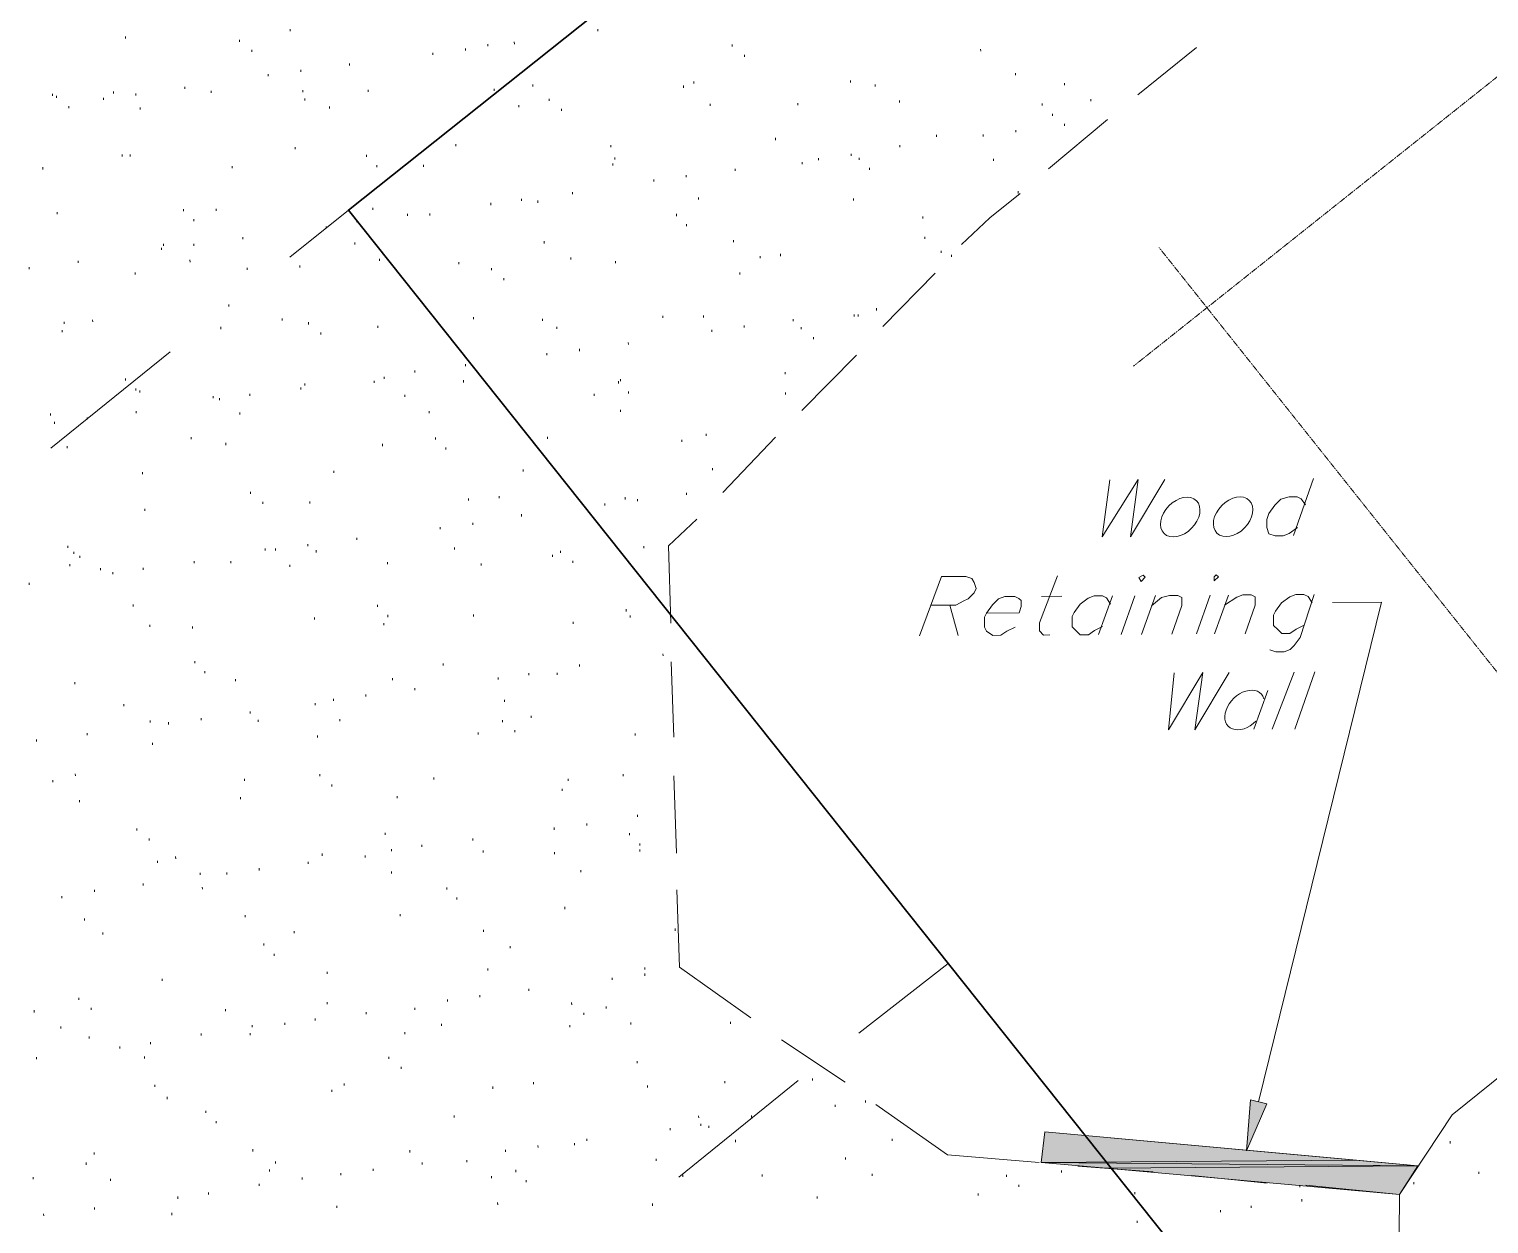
# Model space of a CAD drawing. Header units: inches. Extents: x -5728 to 15181, y 9834 to 15140.
# Drawn here: x 2686 to 3259, y 11290 to 11759 of the extents above; entities that cross this region are included whole.
import ezdxf

# ---------------------------------------------------------------- set-up
doc = ezdxf.new("R2010")
doc.units = ezdxf.units.IN
doc.header["$MEASUREMENT"] = 0
doc.linetypes.add('IMPORT-DASHEDX2 _4_', pattern=[0.1125, 0.075, -0.0375])
for name, color, linetype, lineweight in [('Building Setbacks', 1, 'IMPORT-DASHEDX2 _4_', 9), ('PDF_Geometry', 1, 'Continuous', 9), ('PDF_Solid Fills', 1, 'Continuous', 9), ('site plan converted for PDF_dwg', 1, 'Continuous', 9)]:
    doc.layers.add(name, color=color, linetype=linetype, lineweight=lineweight)

# ---------------------------------------------------------------- blocks, each defined once
blk = doc.blocks.new('site plan converted for PDF_dwg-1480341-SITE PLAN')
at = {"layer": 'PDF_Solid Fills', "lineweight": 15}
for points in [[(1029.72, 1461.8), (1031.32, 1481.8), (1037.72, 1480.2)], [(948.92, 1457.8), (1072.92, 1457.8), (950.52, 1469.8)], [(974.52, 1455.4), (1096.92, 1455.4), (948.92, 1457.8), (962.59, 1456.52)], [(1096.92, 1455.4), (948.92, 1457.8), (1072.92, 1457.8)], [(1089.72, 1444.2), (974.52, 1455.4), (1096.92, 1455.4)]]:
    blk.add_hatch(color=155, dxfattribs=at).paths.add_polyline_path(points, flags=0)
at = {"layer": 'Building Setbacks', "color": 147}
for p, q in [((987.35, 1770.42), (4303.47, 4372.18)), ((997.73, 1816.9), (2118.99, 388.93))]:
    blk.add_line(p, q, dxfattribs=at)
at = {"layer": 'PDF_Geometry', "color": 155, "lineweight": 15}
for p, q in [((656.92, 1905), (656.92, 1904.2)), ((777.72, 1904.2), (777.72, 1903.4)), ((592.12, 1902.6), (592.12, 1901.8)), ((636.92, 1901), (636.92, 1900.2)), ((734.52, 1898.6), (734.52, 1897.8)), ((744.92, 1899.4), (744.92, 1898.6)), ((641.72, 1897), (641.72, 1896.2)), ((712.92, 1895.4), (712.92, 1894.6)), ((725.72, 1897), (725.72, 1896.2)), ((830.52, 1897.8), (830.52, 1897)), ((835.32, 1893.8), (835.32, 1893)), ((928.12, 1895.4), (928.12, 1894.6)), ((1012.92, 1895.4), (989.72, 1877)), ((648.12, 1887.4), (648.12, 1886.6)), ((660.92, 1889), (660.92, 1888.2)), ((680.12, 1891.4), (680.12, 1890.6)), ((615.32, 1882.6), (615.32, 1881.8)), ((752.12, 1882.6), (752.12, 1881.8)), ((811.32, 1881.8), (811.32, 1881)), ((815.32, 1883.4), (815.32, 1882.6)), ((876.92, 1883.4), (876.92, 1882.6)), ((886.52, 1881.8), (886.52, 1881)), ((941.72, 1885.8), (941.72, 1885)), ((960.92, 1881.8), (960.92, 1881)), ((563.32, 1880.2), (563.32, 1879.4)), ((564.92, 1879.4), (564.92, 1878.6)), ((569.72, 1875.4), (569.72, 1874.6)), ((583.32, 1878.6), (583.32, 1877.8)), ((587.32, 1881), (587.32, 1880.2)), ((596.12, 1880.2), (596.12, 1879.4)), ((625.72, 1881), (625.72, 1880.2)), ((661.72, 1881), (661.72, 1880.2)), ((662.52, 1877.8), (662.52, 1877)), ((687.32, 1881), (687.32, 1880.2)), ((736.92, 1881), (736.92, 1880.2)), ((758.52, 1877), (758.52, 1876.2)), ((896.12, 1875.4), (896.12, 1874.6)), ((971.32, 1875.4), (971.32, 1874.6)), ((597.72, 1874.6), (597.72, 1873.8)), ((672.12, 1874.6), (672.12, 1873.8)), ((746.52, 1874.6), (746.52, 1873.8)), ((763.32, 1873), (763.32, 1872.2)), ((821.72, 1874.6), (821.72, 1873.8)), ((856.12, 1874.6), (856.12, 1873.8)), ((952.12, 1873.8), (952.12, 1873)), ((956.12, 1869.8), (956.12, 1869)), ((977.72, 1867.4), (954.52, 1848.2)), ((960.92, 1865.8), (960.92, 1865)), ((658.52, 1858.6), (658.52, 1857.8)), ((721.72, 1859.4), (721.72, 1858.6)), ((782.52, 1858.6), (782.52, 1857.8)), ((847.32, 1861), (847.32, 1860.2)), ((910.52, 1861.8), (910.52, 1861)), ((928.92, 1861.8), (928.92, 1861)), ((941.72, 1863.4), (941.72, 1862.6)), ((590.52, 1856.2), (590.52, 1855.4)), ((593.72, 1856.2), (593.72, 1855.4)), ((686.52, 1855.4), (686.52, 1854.6)), ((784.12, 1853.8), (784.12, 1853)), ((864.12, 1853), (864.12, 1852.2)), ((876.92, 1854.6), (876.92, 1853.8)), ((880.12, 1853), (880.12, 1852.2)), ((896.12, 1857.8), (896.12, 1857)), ((559.32, 1851.4), (559.32, 1850.6)), ((633.72, 1851.4), (633.72, 1850.6)), ((690.52, 1851.4), (690.52, 1850.6)), ((708.92, 1851.4), (708.92, 1850.6)), ((783.32, 1851.4), (783.32, 1850.6)), ((831.32, 1849), (831.32, 1848.2)), ((857.72, 1851.4), (857.72, 1850.6)), ((884.12, 1849), (884.12, 1848.2)), ((932.92, 1852.2), (932.92, 1851.4)), ((799.32, 1845), (799.32, 1844.2)), ((812.12, 1846.6), (812.12, 1845.8)), ((735.32, 1836.2), (735.32, 1835.4)), ((747.32, 1837.8), (747.32, 1837)), ((753.72, 1837), (753.72, 1836.2)), ((767.32, 1840.2), (767.32, 1839.4)), ((816.92, 1837.8), (816.92, 1837)), ((877.72, 1837), (877.72, 1836.2)), ((942.52, 1839.4), (942.52, 1838.6)), ((564.92, 1833.8), (564.92, 1833)), ((614.52, 1834.6), (614.52, 1833.8)), ((618.52, 1830.6), (618.52, 1829.8)), ((627.32, 1834.6), (627.32, 1833.8)), ((656.12, 1815.4), (679.32, 1833.8)), ((682.52, 1829.8), (682.52, 1829)), ((688.92, 1834.6), (688.92, 1833.8)), ((702.52, 1832.2), (702.52, 1831.4)), ((711.32, 1832.2), (711.32, 1831.4)), ((808.12, 1831.4), (808.12, 1830.6)), ((904.92, 1829.8), (904.92, 1829)), ((670.52, 1827.4), (670.52, 1826.6)), ((812.12, 1827.4), (812.12, 1826.6)), ((605.72, 1819.4), (605.72, 1818.6)), ((606.52, 1821), (606.52, 1820.2)), ((618.52, 1821), (618.52, 1820.2)), ((637.72, 1823.4), (637.72, 1822.6)), ((681.72, 1821), (681.72, 1820.2)), ((756.12, 1821), (756.12, 1820.2)), ((830.52, 1821), (830.52, 1820.2)), ((905.72, 1821.8), (905.72, 1821)), ((572.92, 1814.6), (572.92, 1813.8)), ((616.92, 1814.6), (616.92, 1813.8)), ((691.32, 1814.6), (691.32, 1813.8)), ((722.52, 1813), (722.52, 1812.2)), ((766.52, 1814.6), (766.52, 1813.8)), ((784.12, 1813), (784.12, 1812.2)), ((840.92, 1814.6), (840.92, 1813.8)), ((848.92, 1815.4), (848.92, 1814.6)), ((912.12, 1816.2), (912.12, 1815.4)), ((916.12, 1814.6), (916.12, 1813.8)), ((553.72, 1812.2), (553.72, 1811.4)), ((595.32, 1809.8), (595.32, 1809)), ((639.32, 1811.4), (639.32, 1810.6)), ((660.12, 1812.2), (660.12, 1811.4)), ((735.32, 1810.6), (735.32, 1809.8)), ((740.12, 1806.6), (740.12, 1805.8)), ((832.92, 1808.2), (832.92, 1807.4)), ((909.72, 1807.4), (888.92, 1786.6)), ((632.12, 1797), (632.12, 1796.2)), ((567.32, 1790.6), (567.32, 1789.8)), ((578.52, 1791.4), (578.52, 1790.6)), ((652.92, 1791.4), (652.92, 1790.6)), ((663.32, 1789.8), (663.32, 1789)), ((728.12, 1791.4), (728.12, 1790.6)), ((755.32, 1790.6), (755.32, 1789.8)), ((802.52, 1791.4), (802.52, 1790.6)), ((818.52, 1791.4), (818.52, 1790.6)), ((853.72, 1789.8), (853.72, 1789)), ((877.72, 1791.4), (877.72, 1790.6)), ((879.32, 1791.4), (879.32, 1790.6)), ((886.52, 1793.8), (886.52, 1793)), ((566.52, 1787.4), (566.52, 1786.6)), ((628.92, 1788.2), (628.92, 1787.4)), ((668.12, 1785.8), (668.12, 1785)), ((690.52, 1788.2), (690.52, 1787.4)), ((760.92, 1787.4), (760.92, 1786.6)), ((821.72, 1785.8), (821.72, 1785)), ((834.52, 1787.4), (834.52, 1786.6)), ((856.92, 1786.6), (856.92, 1785.8)), ((561.72, 1741), (608.92, 1778.6)), ((769.72, 1778.6), (769.72, 1777.8)), ((788.92, 1781), (788.92, 1780.2)), ((861.72, 1782.6), (861.72, 1781.8)), ((724.92, 1773), (724.92, 1772.2)), ((756.92, 1777), (756.92, 1776.2)), ((878.52, 1775.4), (856.92, 1753.8)), ((591.32, 1768.2), (591.32, 1767.4)), ((688.92, 1766.6), (688.92, 1765.8)), ((692.92, 1768.2), (692.92, 1767.4)), ((704.92, 1770.6), (704.92, 1769.8)), ((724.12, 1766.6), (724.12, 1765.8)), ((785.72, 1766.6), (785.72, 1765.8)), ((850.52, 1769), (850.52, 1768.2)), ((595.32, 1764.2), (595.32, 1763.4)), ((596.92, 1763.4), (596.92, 1762.6)), ((625.72, 1761), (625.72, 1760.2)), ((640.12, 1761.8), (640.12, 1761)), ((660.12, 1764.2), (660.12, 1763.4)), ((661.72, 1765.8), (661.72, 1765)), ((700.92, 1761), (700.92, 1760.2)), ((775.32, 1761), (775.32, 1760.2)), ((784.92, 1765.8), (784.92, 1765)), ((788.92, 1761.8), (788.92, 1761)), ((850.52, 1761), (850.52, 1760.2)), ((595.32, 1755.4), (595.32, 1754.6)), ((628.12, 1760.2), (628.12, 1759.4)), ((561.72, 1754.6), (561.72, 1753.8)), ((563.32, 1751.4), (563.32, 1750.6)), ((576.12, 1753), (576.12, 1752.2)), ((636.12, 1754.6), (636.12, 1753.8)), ((710.52, 1754.6), (710.52, 1753.8)), ((785.72, 1754.6), (785.72, 1753.8)), ((616.92, 1745), (616.92, 1744.2)), ((712.92, 1744.2), (712.92, 1743.4)), ((756.92, 1744.2), (756.92, 1743.4)), ((819.32, 1745), (819.32, 1744.2)), ((846.52, 1743.4), (825.72, 1721.8)), ((568.12, 1741.8), (568.12, 1741)), ((630.52, 1742.6), (630.52, 1741.8)), ((692.12, 1741.8), (692.12, 1741)), ((716.92, 1740.2), (716.92, 1739.4)), ((809.72, 1742.6), (809.72, 1741.8)), ((597.72, 1731.4), (597.72, 1730.6)), ((672.92, 1731.4), (672.92, 1730.6)), ((747.32, 1731.4), (747.32, 1730.6)), ((821.72, 1731.4), (821.72, 1730.6)), ((640.12, 1723.4), (640.12, 1722.6)), ((737.72, 1721), (737.72, 1720.2)), ((811.32, 1721.8), (811.32, 1721)), ((1057.72, 1725.8), (1049.72, 1703.4)), ((598.52, 1717), (598.52, 1716.2)), ((644.92, 1719.4), (644.92, 1718.6)), ((663.32, 1719.4), (663.32, 1718.6)), ((725.72, 1720.2), (725.72, 1719.4)), ((779.32, 1717.8), (779.32, 1717)), ((787.32, 1720.2), (787.32, 1719.4)), ((792.12, 1719.4), (792.12, 1718.6)), ((714.52, 1709), (714.52, 1708.2)), ((727.32, 1710.6), (727.32, 1709.8)), ((746.52, 1713.8), (746.52, 1713)), ((681.72, 1705), (681.72, 1704.2)), ((568.12, 1702.6), (568.12, 1701.8)), ((570.52, 1700.2), (570.52, 1699.4)), ((572.92, 1698.6), (572.92, 1697.8)), ((645.72, 1701), (645.72, 1700.2)), ((649.72, 1701), (649.72, 1700.2)), ((662.52, 1702.6), (662.52, 1701.8)), ((665.72, 1700.2), (665.72, 1699.4)), ((720.12, 1701), (720.12, 1700.2)), ((758.52, 1697.8), (758.52, 1697)), ((761.72, 1699.4), (761.72, 1698.6)), ((794.52, 1701), (794.52, 1700.2)), ((568.92, 1695.4), (568.92, 1694.6)), ((580.92, 1693.8), (580.92, 1693)), ((585.72, 1692.2), (585.72, 1691.4)), ((597.72, 1693.8), (597.72, 1693)), ((617.72, 1696.2), (617.72, 1695.4)), ((632.12, 1696.2), (632.12, 1695.4)), ((655.32, 1694.6), (655.32, 1693.8)), ((693.72, 1695.4), (693.72, 1694.6)), ((730.52, 1694.6), (730.52, 1693.8)), ((766.52, 1695.4), (766.52, 1694.6)), ((552.92, 1688.2), (552.92, 1687.4)), ((593.72, 1679.4), (593.72, 1678.6)), ((689.72, 1678.6), (689.72, 1677.8)), ((693.72, 1674.6), (693.72, 1673.8)), ((727.32, 1674.6), (727.32, 1673.8)), ((787.32, 1676.2), (787.32, 1675.4)), ((914.52, 1677), (917.72, 1665)), ((950.52, 1680.2), (958.52, 1680.2)), ((978.52, 1680.2), (972.92, 1665)), ((987.32, 1680.2), (981.72, 1665)), ((989.72, 1665), (995.32, 1680.2)), ((1016.92, 1680.2), (1011.32, 1665)), ((1018.52, 1665), (1024.12, 1680.2)), ((600.12, 1671.4), (600.12, 1670.6)), ((616.92, 1670.6), (616.92, 1669.8)), ((664.92, 1673.8), (664.92, 1673)), ((692.12, 1671.4), (692.12, 1670.6)), ((766.52, 1671.4), (766.52, 1670.6)), ((788.92, 1673.8), (788.92, 1673)), ((801.72, 1658.6), (801.72, 1657.8)), ((617.72, 1657), (617.72, 1656.2)), ((621.72, 1653), (621.72, 1652.2)), ((715.32, 1655.4), (715.32, 1654.6)), ((768.92, 1654.6), (768.92, 1653.8)), ((804.92, 1655.4), (805.72, 1625.8)), ((570.52, 1649), (570.52, 1648.2)), ((633.72, 1649.8), (633.72, 1649)), ((695.32, 1649.8), (695.32, 1649)), ((736.92, 1649.8), (736.92, 1649)), ((748.92, 1651.4), (748.92, 1650.6)), ((760.12, 1651.4), (760.12, 1650.6)), ((1040.92, 1627.4), (1049.72, 1649.8)), ((1049.72, 1627.4), (1057.72, 1649.8)), ((589.72, 1640.2), (589.72, 1639.4)), ((664.92, 1640.2), (664.92, 1639.4)), ((672.12, 1641.8), (672.12, 1641)), ((684.92, 1643.4), (684.92, 1642.6)), ((704.12, 1645.8), (704.12, 1645)), ((739.32, 1641), (739.32, 1640.2)), ((1039.32, 1642.6), (1033.72, 1627.4)), ((620.12, 1634.6), (620.12, 1633.8)), ((639.32, 1637), (639.32, 1636.2)), ((749.72, 1634.6), (749.72, 1633.8)), ((575.32, 1629), (575.32, 1628.2)), ((600.12, 1633.8), (600.12, 1633)), ((607.32, 1633), (607.32, 1632.2)), ((642.52, 1633.8), (642.52, 1633)), ((674.52, 1633.8), (674.52, 1633)), ((738.52, 1633), (738.52, 1632.2)), ((743.32, 1629), (743.32, 1628.2)), ((555.32, 1626.6), (555.32, 1625.8)), ((600.92, 1625), (600.92, 1624.2)), ((665.72, 1627.4), (665.72, 1626.6)), ((728.92, 1628.2), (728.92, 1627.4)), ((790.52, 1627.4), (790.52, 1626.6)), ((570.52, 1613), (570.52, 1612.2)), ((666.52, 1612.2), (666.52, 1611.4)), ((561.72, 1610.6), (561.72, 1609.8)), ((636.92, 1610.6), (636.92, 1609.8)), ((671.32, 1608.2), (671.32, 1607.4)), ((711.32, 1610.6), (711.32, 1609.8)), ((761.72, 1605.8), (761.72, 1605)), ((764.12, 1609.8), (764.12, 1609)), ((785.72, 1611.4), (785.72, 1610.6)), ((805.72, 1610.6), (806.52, 1580.2)), ((572.12, 1602.6), (572.12, 1601.8)), ((635.32, 1603.4), (635.32, 1602.6)), ((696.92, 1603.4), (696.92, 1602.6)), ((791.32, 1595.4), (791.32, 1594.6)), ((594.52, 1591.4), (594.52, 1590.6)), ((692.12, 1589), (692.12, 1588.2)), ((758.52, 1590.6), (758.52, 1589.8)), ((771.32, 1592.2), (771.32, 1591.4)), ((599.32, 1587.4), (599.32, 1586.6)), ((706.52, 1584.2), (706.52, 1583.4)), ((726.52, 1586.6), (726.52, 1585.8)), ((788.12, 1588.2), (788.12, 1587.4)), ((792.12, 1584.2), (792.12, 1583.4)), ((602.52, 1578.6), (602.52, 1577.8)), ((609.72, 1580.2), (609.72, 1579.4)), ((661.72, 1577.8), (661.72, 1577)), ((667.32, 1581), (667.32, 1580.2)), ((684.12, 1580.2), (684.12, 1579.4)), ((694.52, 1582.6), (694.52, 1581.8)), ((730.52, 1581.8), (730.52, 1581)), ((758.52, 1581), (758.52, 1580.2)), ((792.12, 1581.8), (792.12, 1581)), ((619.32, 1573.8), (619.32, 1573)), ((629.72, 1573.8), (629.72, 1573)), ((642.52, 1575.4), (642.52, 1574.6)), ((694.52, 1573.8), (694.52, 1573)), ((768.92, 1573.8), (768.92, 1573)), ((577.72, 1567.4), (577.72, 1566.6)), ((596.92, 1569.8), (596.92, 1569)), ((620.12, 1568.2), (620.12, 1567.4)), ((716.12, 1567.4), (716.12, 1566.6)), ((564.92, 1565), (564.92, 1564.2)), ((720.12, 1563.4), (720.12, 1562.6)), ((573.72, 1556.2), (573.72, 1555.4)), ((636.92, 1557), (636.92, 1556.2)), ((697.72, 1557), (697.72, 1556.2)), ((762.52, 1559.4), (762.52, 1558.6)), ((580.92, 1550.6), (580.92, 1549.8)), ((656.12, 1550.6), (656.12, 1549.8)), ((730.52, 1550.6), (730.52, 1549.8)), ((805.72, 1550.6), (805.72, 1549.8)), ((644.12, 1545.8), (644.12, 1545)), ((740.92, 1544.2), (740.92, 1543.4)), ((648.12, 1541.8), (648.12, 1541)), ((604.12, 1532.2), (604.12, 1531.4)), ((668.92, 1534.6), (668.92, 1533.8)), ((732.12, 1535.4), (732.12, 1534.6)), ((780.92, 1531.4), (780.92, 1530.6)), ((793.72, 1535.4), (793.72, 1534.6)), ((793.72, 1533), (793.72, 1532.2)), ((912.92, 1536.2), (877.72, 1509)), ((748.12, 1527.4), (748.12, 1526.6)), ((553.72, 1520.2), (553.72, 1519.4)), ((571.32, 1525), (571.32, 1524.2)), ((576.12, 1521), (576.12, 1520.2)), ((628.92, 1520.2), (628.92, 1519.4)), ((668.92, 1522.6), (668.92, 1521.8)), ((703.32, 1520.2), (703.32, 1519.4)), ((716.12, 1523.4), (716.12, 1522.6)), ((728.92, 1525), (728.92, 1524.2)), ((764.92, 1521.8), (764.92, 1521)), ((778.52, 1520.2), (778.52, 1519.4)), ((652.12, 1514.6), (652.12, 1513.8)), ((664.12, 1516.2), (664.12, 1515.4)), ((684.12, 1518.6), (684.12, 1517.8)), ((769.72, 1517.8), (769.72, 1517)), ((564.12, 1513.8), (564.12, 1513)), ((575.32, 1509.8), (575.32, 1509)), ((619.32, 1510.6), (619.32, 1509.8)), ((638.52, 1510.6), (638.52, 1509.8)), ((639.32, 1513.8), (639.32, 1513)), ((699.32, 1510.6), (699.32, 1509.8)), ((713.72, 1513.8), (713.72, 1513)), ((764.12, 1513), (764.12, 1512.2)), ((788.12, 1513.8), (788.12, 1513)), ((827.32, 1513.8), (827.32, 1513)), ((587.32, 1505.8), (587.32, 1505)), ((599.32, 1507.4), (599.32, 1506.6)), ((847.32, 1506.6), (872.12, 1489.8)), ((554.52, 1501.8), (554.52, 1501)), ((596.92, 1501.8), (596.92, 1501)), ((692.92, 1501), (692.92, 1500.2)), ((697.72, 1497), (697.72, 1496.2)), ((790.52, 1498.6), (790.52, 1497.8)), ((859.32, 1491.4), (859.32, 1490.6)), ((600.92, 1490.6), (600.92, 1489.8)), ((605.72, 1485.8), (605.72, 1485)), ((670.52, 1488.2), (670.52, 1487.4)), ((675.32, 1490.6), (675.32, 1489.8)), ((733.72, 1489), (733.72, 1488.2)), ((749.72, 1490.6), (749.72, 1489.8)), ((794.52, 1489), (794.52, 1488.2)), ((853.72, 1490.6), (806.52, 1453)), ((824.92, 1490.6), (824.92, 1489.8)), ((620.92, 1480.2), (620.92, 1479.4)), ((868.12, 1481), (868.12, 1480.2)), ((880.12, 1482.6), (880.12, 1481.8)), ((624.92, 1476.2), (624.92, 1475.4)), ((718.52, 1477.8), (718.52, 1477)), ((814.52, 1477), (814.52, 1476.2)), ((835.32, 1477), (835.32, 1476.2)), ((770.52, 1468.2), (770.52, 1467.4)), ((803.32, 1472.2), (803.32, 1471.4)), ((815.32, 1473.8), (815.32, 1473)), ((818.52, 1473), (818.52, 1472.2)), ((576.92, 1464.2), (576.92, 1463.4)), ((639.32, 1465), (639.32, 1464.2)), ((700.92, 1464.2), (700.92, 1463.4)), ((738.52, 1464.2), (738.52, 1463.4)), ((751.32, 1465.8), (751.32, 1465)), ((765.72, 1466.6), (765.72, 1465.8)), ((828.92, 1467.4), (828.92, 1466.6)), ((890.52, 1467.4), (890.52, 1466.6)), ((1109.72, 1465), (1109.72, 1464.2)), ((573.72, 1460.2), (573.72, 1459.4)), ((645.72, 1457), (645.72, 1456.2)), ((648.12, 1460.2), (648.12, 1459.4)), ((686.52, 1457), (686.52, 1456.2)), ((705.72, 1459.4), (705.72, 1458.6)), ((723.32, 1460.2), (723.32, 1459.4)), ((797.72, 1460.2), (797.72, 1459.4)), ((872.12, 1460.2), (872.12, 1459.4)), ((552.92, 1454.6), (552.92, 1453.8)), ((583.32, 1453.8), (583.32, 1453)), ((641.72, 1451.4), (641.72, 1450.6)), ((658.52, 1453.8), (658.52, 1453)), ((673.72, 1455.4), (673.72, 1454.6)), ((732.92, 1453.8), (732.92, 1453)), ((742.52, 1456.2), (742.52, 1455.4)), ((746.52, 1452.2), (746.52, 1451.4)), ((808.12, 1453.8), (808.12, 1453)), ((839.32, 1453.8), (839.32, 1453)), ((882.52, 1453.8), (882.52, 1453)), ((935.32, 1453), (935.32, 1452.2)), ((956.92, 1454.6), (956.92, 1453.8)), ((963.32, 1456.2), (992.92, 1453.8)), ((1008.12, 1452.2), (1037.72, 1449)), ((1120.92, 1453), (1120.92, 1452.2)), ((609.72, 1446.6), (609.72, 1445.8)), ((621.72, 1448.2), (621.72, 1447.4)), ((924.12, 1445.8), (924.12, 1445)), ((940.12, 1449), (940.12, 1448.2)), ((985.72, 1445.8), (985.72, 1445)), ((1050.52, 1448.2), (1050.52, 1447.4)), ((1052.92, 1448.2), (1089.72, 1444.2)), ((1095.32, 1449), (1095.32, 1448.2)), ((556.92, 1440.2), (556.92, 1439.4)), ((576.92, 1442.6), (576.92, 1441.8)), ((607.32, 1440.2), (607.32, 1439.4)), ((672.12, 1442.6), (672.12, 1441.8)), ((735.32, 1443.4), (735.32, 1442.6)), ((796.12, 1442.6), (796.12, 1441.8)), ((860.92, 1445), (860.92, 1444.2)), ((1031.32, 1440.2), (1031.32, 1439.4)), ((1051.32, 1442.6), (1051.32, 1441.8)), ((986.52, 1434.6), (986.52, 1433.8)), ((1019.32, 1438.6), (1019.32, 1437.8))]:
    blk.add_line(p, q, dxfattribs=at)
at = {"layer": 'PDF_Geometry', "color": 157, "lineweight": 35, "flags": 128}
blk.add_lwpolyline([(1834.52, 362.6), (4520.12, 325), (4553.72, 4365.8), (4155.32, 4561), (679.32, 1833.8)], close=True, dxfattribs=at)
at = {"layer": 'PDF_Geometry', "color": 155, "lineweight": 15, "flags": 128}
for points in [[(943.32, 1838.6), (931.32, 1829), (920.12, 1818.6)], [(977.72, 1725.8), (974.52, 1703.4), (988.92, 1725.8), (985.72, 1703.4), (999.32, 1725.8)], [(1054.52, 1715.4), (1052.92, 1717.8), (1051.32, 1718.6), (1048.12, 1718.6), (1044.92, 1717.8), (1042.52, 1715.4), (1040.12, 1712.2), (1039.32, 1709.8), (1039.32, 1706.6), (1040.12, 1704.2), (1042.52, 1703.4), (1045.72, 1703.4), (1048.12, 1704.2), (1051.32, 1706.6)], [(815.32, 1711.4), (804.12, 1701), (804.92, 1670.6)], [(902.52, 1665), (911.32, 1688.2), (920.92, 1688.2), (923.32, 1687.4), (924.12, 1685.8), (924.92, 1683.4), (924.12, 1681.8), (921.72, 1679.4), (920.12, 1678.6), (916.92, 1677), (907.32, 1677)], [(956.92, 1688.2), (949.72, 1669.8), (949.72, 1666.6), (951.32, 1665), (953.72, 1665)], [(928.92, 1673.8), (941.72, 1673.8), (942.52, 1676.2), (942.52, 1678.6), (941.72, 1679.4), (940.12, 1680.2), (936.12, 1680.2), (933.72, 1679.4), (931.32, 1677), (928.92, 1673.8), (928.12, 1672.2), (928.12, 1668.2), (928.92, 1666.6), (931.32, 1665), (934.52, 1665), (936.92, 1666.6), (940.12, 1668.2)], [(977.72, 1677), (976.12, 1679.4), (974.52, 1680.2), (971.32, 1680.2), (968.92, 1679.4), (965.72, 1677), (963.32, 1673.8), (962.52, 1672.2), (962.52, 1668.2), (964.12, 1666.6), (965.72, 1665), (968.92, 1665), (971.32, 1666.6), (974.52, 1668.2)], [(993.72, 1676.2), (997.72, 1679.4), (1000.92, 1680.2), (1004.12, 1680.2), (1005.72, 1679.4), (1005.72, 1676.2), (1001.72, 1665)], [(1022.52, 1676.2), (1027.32, 1679.4), (1029.72, 1680.2), (1032.92, 1680.2), (1034.52, 1679.4), (1034.52, 1676.2), (1030.52, 1665)], [(1034.52, 1481), (1084.12, 1677), (1064.92, 1677)], [(1057.72, 1680.2), (1052.12, 1663.4), (1049.72, 1660.2), (1048.12, 1658.6), (1045.72, 1657.8), (1042.52, 1657.8), (1040.12, 1658.6)], [(1056.92, 1677), (1055.32, 1679.4), (1053.72, 1680.2), (1050.52, 1680.2), (1048.12, 1679.4), (1044.92, 1677), (1042.52, 1673.8), (1041.72, 1672.2), (1041.72, 1668.2), (1043.32, 1666.6), (1044.92, 1665), (1048.12, 1665), (1050.52, 1666.6), (1053.72, 1668.2)], [(1002.52, 1649.8), (1000.12, 1627.4), (1013.72, 1649.8), (1010.52, 1627.4), (1024.12, 1649.8)], [(806.52, 1565.8), (807.32, 1535.4), (835.32, 1515.4)], [(884.12, 1481), (912.12, 1461), (948.12, 1457.8)], [(948.92, 1457.8), (950.52, 1469.8), (1096.92, 1455.4)]]:
    blk.add_lwpolyline(points, dxfattribs=at)
for points in [[(988.92, 1687.4), (989.72, 1685.8), (991.32, 1687.4), (990.52, 1688.2)], [(1018.52, 1687.4), (1018.52, 1685.8), (1020.12, 1687.4), (1019.32, 1688.2)], [(1220.92, 1562.6), (1219.32, 1561.8), (1110.52, 1475.4), (1089.72, 1444.2), (1088.92, 1397), (1097.72, 1305), (1106.52, 1291.4), (1218.52, 1289.8)]]:
    blk.add_lwpolyline(points, close=True, dxfattribs=at)
at = {"layer": 'PDF_Geometry', "color": 155, "lineweight": 15}
for centre in [(1005.29, 1710.97), (1026.09, 1710.97)]:
    blk.add_ellipse(centre, major_axis=(6.4, 6.4), ratio=0.693889, dxfattribs=at)
blk.add_ellipse((1030.1, 1635.01), major_axis=(6.5, 6.36), ratio=0.686133, start_param=5.925031, end_param=11.003657, dxfattribs=at)
at = {"layer": 'PDF_Solid Fills', "color": 155, "lineweight": 15}
for p, q in [((1029.72, 1461.8), (1031.32, 1481.8)), ((1037.72, 1480.2), (1029.72, 1461.8)), ((1031.32, 1481.8), (1037.72, 1480.2)), ((950.52, 1469.8), (948.92, 1457.8)), ((1072.92, 1457.8), (950.52, 1469.8)), ((948.92, 1457.8), (1072.92, 1457.8)), ((1096.92, 1455.4), (948.92, 1457.8)), ((948.92, 1457.8), (962.59, 1456.52)), ((1096.92, 1455.4), (948.92, 1457.8)), ((948.92, 1457.8), (1072.92, 1457.8)), ((1072.92, 1457.8), (1096.92, 1455.4)), ((962.59, 1456.52), (974.52, 1455.4)), ((1089.72, 1444.2), (974.52, 1455.4)), ((974.52, 1455.4), (1096.92, 1455.4)), ((974.52, 1455.4), (1096.92, 1455.4)), ((1096.92, 1455.4), (1089.72, 1444.2))]:
    blk.add_line(p, q, dxfattribs=at)

msp = doc.modelspace()

# ---------------------------------------------------------------- block references
at = {"layer": 'site plan converted for PDF_dwg', "color": 147, "linetype": 'IMPORT-DASHEDX2 _4_', "rotation": 0.383349167194431}
msp.add_blockref('site plan converted for PDF_dwg-1480341-SITE PLAN', (2144.04, 9849.68), dxfattribs=at)

doc.saveas('drawing.dxf')
